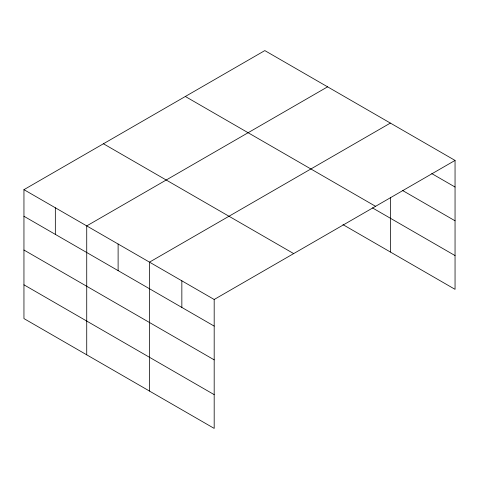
<?xml version="1.0" encoding="UTF-8"?>
<svg xmlns="http://www.w3.org/2000/svg" width="479" height="479" viewBox="0 0 479 479"><rect width="100%" height="100%" fill="white"/><g stroke="black" fill="none" stroke-linecap="round" stroke-linejoin="round"><path stroke-width="0.72" d="M455.05 160.423L264.815 50.594L23.95 189.66L23.95 318.577L214.185 428.406L214.185 299.489L455.05 160.423L455.05 289.34L342.97 224.633M327.594 86.837L86.729 225.902L86.729 354.819M390.373 123.085L149.502 262.145L149.502 391.062M431.765 173.59L455.05 187.032M402.659 190.546L455.05 220.795M185.331 96.483L375.566 206.317M372.434 207.88L455.05 255.582M103.434 143.766L293.669 253.595M23.95 189.66L214.185 299.489M23.95 216.263L214.185 326.097M23.95 250.026L214.185 359.855M23.95 284.813L214.185 394.642M390.373 197.516L390.373 252.002M181.846 280.814L181.846 307.422M118.115 244.021L118.115 270.629M55.336 207.778L55.336 234.387"/></g></svg>
